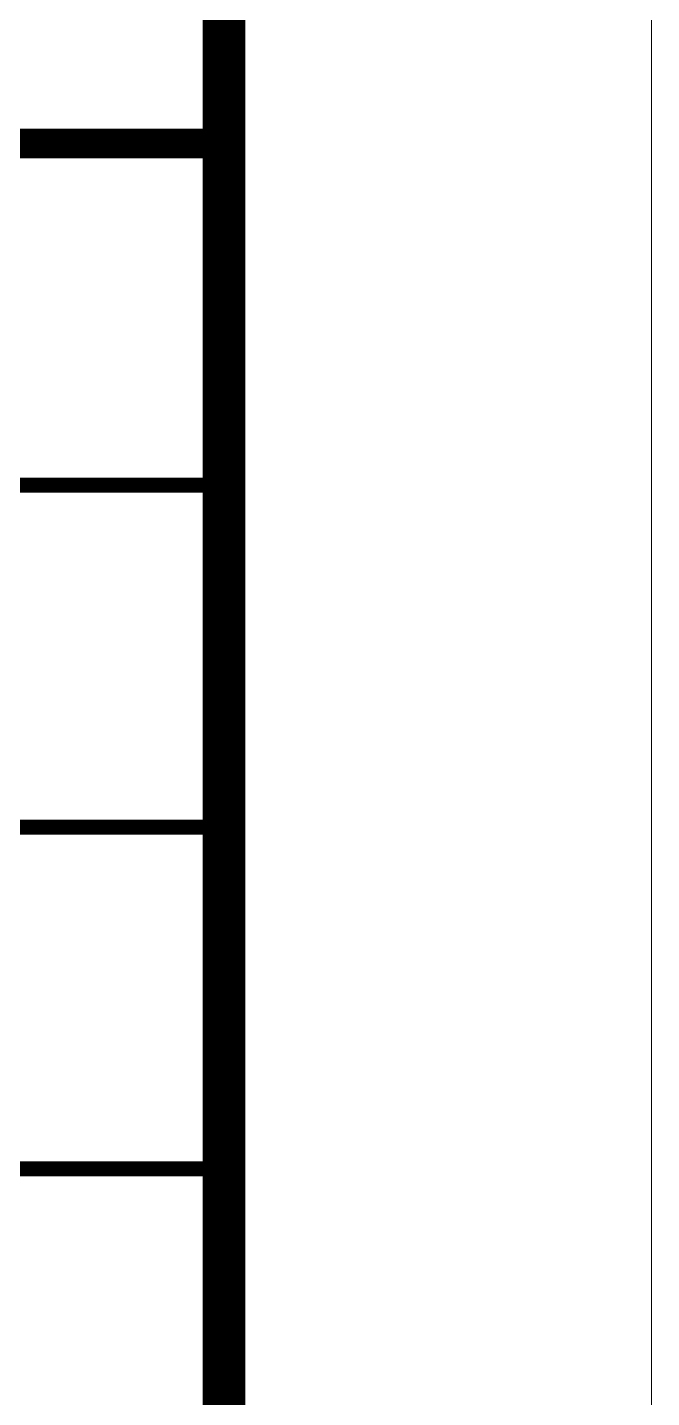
# Model space of a CAD drawing. Extents: x 3002737 to 4077523, y -995787 to -7267.
# Drawn here: x 3499992 to 3501452, y -865721 to -862515 of the extents above; entities that cross this region are included whole.
import ezdxf

# ---------------------------------------------------------------- set-up
doc = ezdxf.new("R2010")
doc.units = 0
doc.header["$LTSCALE"] = 1000
doc.header["$MEASUREMENT"] = 0
doc.layers.add('!!电气', color=1, linetype='CONTINUOUS')
doc.layers.add('图框', color=147, linetype='CONTINUOUS', lineweight=20)

# ---------------------------------------------------------------- blocks, each defined once
blk = doc.blocks.new('A$C5FAA2C27')
at = {"layer": '图框'}
for points, const_width in [([(7000, 13200.3), (0, 13200.3)], 70), ([(0, 13200.3), (7000, 13200.3)], 70), ([(0, 12400.3), (7000, 12400.3)], 35), ([(0, 11600.3), (7000, 11600.3)], 35), ([(0, 10800.3), (7000, 10800.3)], 35)]:
    blk.add_lwpolyline(points, dxfattribs=dict(at, const_width=const_width))

msp = doc.modelspace()

# ---------------------------------------------------------------- linework, layer by layer
at = {"layer": '图框'}
msp.add_lwpolyline([(3417351.8, -817586.6), (3501451.8, -817586.6), (3501451.8, -876986.6), (3417351.8, -876986.6)], close=True, dxfattribs=at)
at = {"layer": '图框', "const_width": 100}
msp.add_lwpolyline([(3500451.8, -875986.6), (3500451.8, -818586.6), (3419851.8, -818586.6), (3419851.8, -875986.6)], close=True, dxfattribs=at)

# ---------------------------------------------------------------- block references
at = {"layer": '!!电气'}
msp.add_blockref('A$C5FAA2C27', (3493451.8, -875986.6), dxfattribs=at)

doc.saveas('drawing.dxf')
